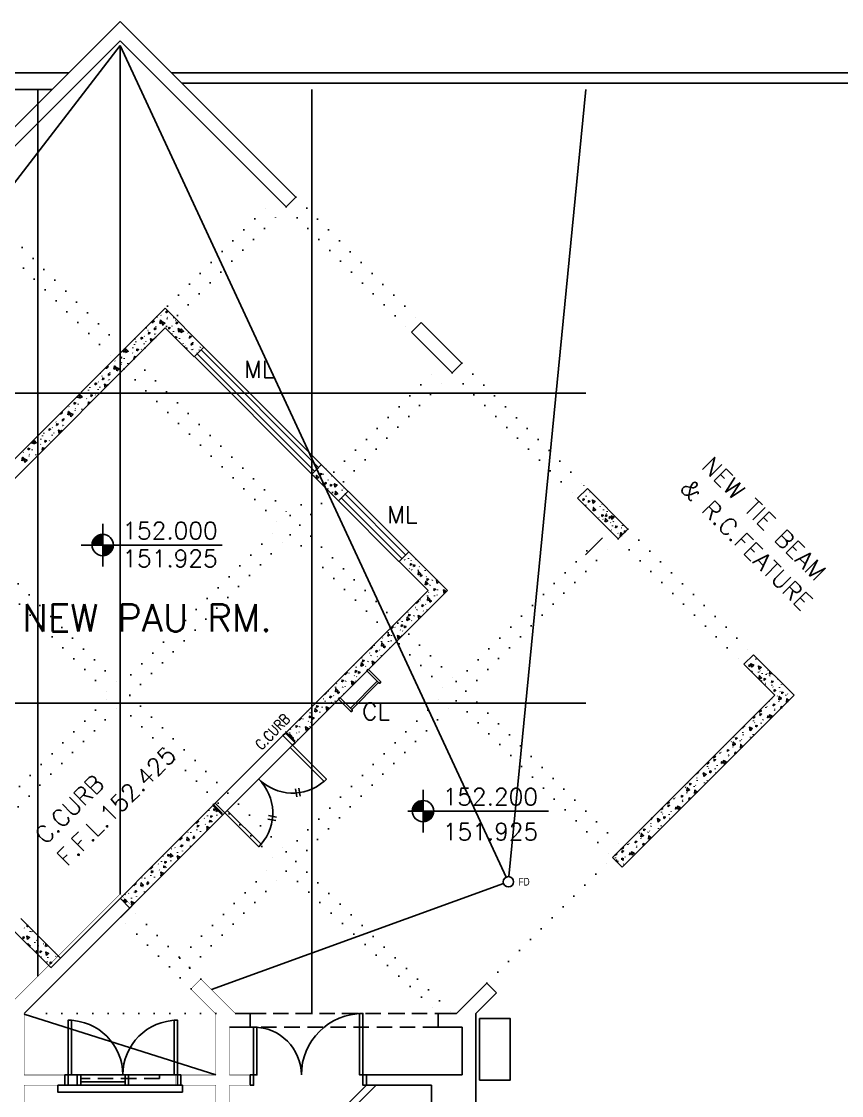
# Model space of a CAD drawing. Header units: millimetres. Extents: x -68474 to 336725, y -113450 to 40976.
# Drawn here: x 178559 to 190544, y 16775 to 32475 of the extents above; entities that cross this region are included whole.
import ezdxf
from ezdxf.enums import TextEntityAlignment as Align

# ---------------------------------------------------------------- set-up
doc = ezdxf.new("R2010")
doc.units = ezdxf.units.MM
doc.header["$LTSCALE"] = 900
doc.linetypes.add('s3152a$0$DOT', pattern=[0.25, 0, -0.25])
doc.linetypes.add('s3152a$0$HIDDEN', pattern=[0.375, 0.25, -0.125])
for name, color, linetype in [('s3152a$0$-14', 7, 'Continuous'), ('s3152a$0$-20', 7, 'Continuous'), ('s3152a$0$-3', 7, 'Continuous'), ('s3152a$0$-4', 7, 'Continuous'), ('s3152a$0$-6', 7, 'Continuous'), ('s3152a$0$-8', 7, 'Continuous'), ('s3152a$0$-9', 7, 'Continuous'), ('s3152a$0$11', 14, 'Continuous'), ('s3152a$0$14', 7, 'Continuous'), ('s3152a$0$20', 7, 'Continuous'), ('s3152a$0$21', 7, 'Continuous'), ('s3152a$0$22', 2, 'Continuous'), ('s3152a$0$23', 7, 'Continuous'), ('s3152a$0$25', 7, 'Continuous'), ('s3152a$0$30', 7, 'Continuous'), ('s3152a$0$35', 7, 'Continuous'), ('s3152a$0$45', 7, 'Continuous'), ('s3152a$0$6', 7, 'Continuous'), ('s3152a$0$7', 7, 'Continuous')]:
    doc.layers.add(name, color=color, linetype=linetype)
doc.styles.add('s3152a$0$ROMANS', font='ROMANS', dxfattribs={"height": 0.2})
doc.styles.add('s3152a$0$STANDARD', font='txt')

# ---------------------------------------------------------------- blocks, each defined once
blk = doc.blocks.new('s3152a$0$FD')
at = {"layer": 's3152a$0$45', "linetype": 'Continuous'}
blk.add_circle((0, 0), 0.1, dxfattribs=at)
at = {"layer": 's3152a$0$45', "linetype": 'Continuous', "style": 's3152a$0$STANDARD', "width": 0.8}
blk.add_text('FD', height=0.15, dxfattribs=at).set_placement((0.2, -0.0749))
blk = doc.blocks.new('s3152a$0$AP')
at = {"layer": 's3152a$0$30', "color": 14, "linetype": 'Continuous'}
blk.add_line((0.05, 0.05), (0.7, 0.05), dxfattribs=at)
for points in [[(0, 0), (0.75, 0), (0.75, 0.15), (0, 0.15)], [(0.05, 0), (0.7, 0), (0.7, 0.15), (0.05, 0.15)]]:
    blk.add_lwpolyline(points, close=True, dxfattribs=at)
blk = doc.blocks.new('s3152a$0$D1700B')
at = {"layer": 's3152a$0$30', "color": 14, "linetype": 'Continuous'}
for points in [[(0, 0), (0.05, 0), (0.05, 0.95), (0.1, 0.95), (0.1, 0.15), (0, 0.15), (0, 0)], [(1.7, 0), (1.65, 0), (1.65, 0.95), (1.6, 0.95), (1.6, 0.15), (1.7, 0.15), (1.7, 0)]]:
    blk.add_lwpolyline(points, dxfattribs=at)
for centre, start, end in [((0.05, 0.15), 0, 90), ((1.650003, 0.15), 90, 180)]:
    blk.add_arc(centre, 0.800001, start, end, dxfattribs=at)
blk = doc.blocks.new('s3152a$0$D1700E')
at = {"layer": 's3152a$0$30', "linetype": 'Continuous'}
for points in [[(0.05, 0.15), (0.1, 0.15), (0.1, 1.05), (0.05, 1.05)], [(1.65, 0.15), (1.6, 0.15), (1.6, 0.85), (1.65, 0.85)], [(0, 0), (0.05, 0), (0.05, 0.15), (0, 0.15)], [(1.7, 0), (1.65, 0), (1.65, 0.15), (1.7, 0.15)]]:
    blk.add_lwpolyline(points, close=True, dxfattribs=at)
for centre, radius, start, end in [((0.05, 0.15), 0.900002, 0, 90), ((1.650003, 0.15), 0.700001, 90, 180)]:
    blk.add_arc(centre, radius, start, end, dxfattribs=at)
blk = doc.blocks.new('s3152a$0$CAT1')
at = {"layer": 's3152a$0$-9', "color": 223, "linetype": 'Continuous'}
for p, q in [((0, 250), (0, 0)), ((30, 0), (30, 250)), ((30, 245), (585, 245)), ((30, 215), (585, 215)), ((585, 0), (585, 250)), ((615, 250), (615, 0)), ((0, 0), (30, 0)), ((615, 0), (585, 0))]:
    blk.add_line(p, q, dxfattribs=at)
for centre in [(15, 250), (600, 250)]:
    blk.add_arc(centre, 15, 359.9999, 179.9999, dxfattribs=at)
blk = doc.blocks.new('s3152a')
at = {"layer": 's3152a$0$-20', "color": 144, "linetype": 'Continuous'}
blk.add_line((186800, 24678), (187050, 24928), dxfattribs=at)
at = {"layer": 's3152a$0$-3', "color": 92, "linetype": 'Continuous'}
for p, q in [((177490, 29965), (180000, 32475)), ((180000, 32475), (182569, 29906)), ((177631, 29824), (180000, 32192)), ((180000, 32192), (182427, 29765)), ((182427, 29765), (182569, 29906)), ((175004, 22625), (180661, 28282)), ((180661, 28282), (181226, 27716)), ((175287, 22625), (180661, 27999)), ((180661, 27999), (181085, 27574)), ((184260, 27932), (184402, 28073)), ((184402, 28073), (184996, 27479)), ((184260, 27932), (184854, 27338)), ((181085, 27574), (181226, 27716)), ((184854, 27338), (184996, 27479)), ((182804, 25856), (182945, 25997)), ((182944, 25995), (183333, 25606)), ((182804, 25856), (183193, 25467)), ((183193, 25467), (183334, 25608)), ((186687, 25505), (186829, 25646)), ((186829, 25646), (187423, 25052)), ((186687, 25505), (187281, 24911)), ((187281, 24911), (187423, 25052)), ((184077, 24583), (184218, 24724)), ((184218, 24724), (184784, 24159)), ((184077, 24583), (184501, 24159)), ((182415, 22073), (184501, 24159)), ((182557, 21932), (184784, 24159)), ((189114, 23078), (189256, 23219)), ((189256, 23219), (189850, 22625)), ((189114, 23078), (189567, 22625)), ((187198, 20256), (189567, 22625)), ((187340, 20115), (189850, 22625)), ((182415, 22073), (182557, 21931)), ((179127, 18785), (181354, 21012)), ((181354, 21012), (181496, 20871)), ((178600, 17975), (181496, 20871)), ((187198, 20256), (187340, 20115)), ((180000, 19658), (180141, 19516)), ((178550, 19361), (179127, 18785)), ((178409, 19220), (178986, 18644)), ((179127, 18785), (178986, 18643)), ((181900, 17975), (181683, 17975)), ((181900, 17975), (181900, 17775)), ((185200, 17975), (185200, 6075)), ((181900, 17775), (181600, 17775))]:
    blk.add_line(p, q, dxfattribs=at)
at = {"layer": 's3152a$0$-4', "color": 52, "linetype": 'Continuous'}
for p, q in [((182415, 22098), (182557, 21956)), ((181354, 21037), (181496, 20896))]:
    blk.add_line(p, q, dxfattribs=at)
at = {"layer": 's3152a$0$-6', "color": 7, "linetype": 'Continuous'}
for p, q in [((182380, 22038), (181390, 21048)), ((182521, 21896), (181531, 20906)), ((182582, 21142), (182562, 21259)), ((182631, 21150), (182611, 21267)), ((182278, 20796), (182160, 20816)), ((182286, 20846), (182168, 20866))]:
    blk.add_line(p, q, dxfattribs=at)
for points in [[(182521, 21896), (182557, 21932), (182415, 22073), (182380, 22038)], [(182521, 21896), (182486, 21861), (182981, 21366), (183016, 21401)], [(181531, 20906), (181496, 20871), (181354, 21012), (181390, 21048)], [(181531, 20906), (181567, 20942), (182062, 20447), (182026, 20411)]]:
    blk.add_lwpolyline(points, close=True, dxfattribs=at)
for centre, start, end in [((181531, 20906), 319.096, 45), ((182521, 21896), 225, 310.904)]:
    blk.add_arc(centre, 700, start, end, dxfattribs=at)
at = {"layer": 's3152a$0$-8', "color": 1, "linetype": 'Continuous'}
for p, q in [((180750, 31725), (198950, 31725)), ((180900, 31575), (198800, 31575))]:
    blk.add_line(p, q, dxfattribs=at)
at = {"layer": 's3152a$0$-8', "color": 1, "linetype": 's3152a$0$DOT'}
for p, q in [((177773, 29965), (180058, 27679)), ((180058, 27679), (182286, 29906)), ((182569, 29906), (184402, 28073)), ((177631, 29824), (179917, 27538)), ((180200, 27538), (182427, 29765)), ((182427, 29765), (184260, 27932)), ((180200, 27538), (182486, 25252)), ((180200, 27538), (182486, 25252)), ((182486, 25252), (184712, 27478)), ((184996, 27479), (186829, 25646)), ((180059, 27396), (182344, 25110)), ((182627, 25111), (184854, 27338)), ((184854, 27338), (186687, 25505)), ((177714, 25051), (180000, 22766)), ((180000, 22766), (182344, 25110)), ((180141, 22624), (182485, 24969)), ((182485, 24969), (184771, 22683)), ((182627, 25111), (184913, 22825)), ((184913, 22825), (187140, 25052)), ((187423, 25052), (189256, 23219)), ((177573, 24910), (179859, 22625)), ((185054, 22684), (187281, 24911)), ((187281, 24911), (189114, 23078)), ((177573, 20339), (179859, 22625)), ((180141, 22625), (182427, 20339)), ((182427, 20339), (184771, 22683)), ((185054, 22684), (187340, 20398)), ((177714, 20198), (180000, 22483)), ((180000, 22483), (182286, 20198)), ((182568, 20198), (184913, 22542)), ((184913, 22542), (187198, 20256)), ((185360, 18418), (187198, 20256)), ((180873, 18785), (182286, 20198)), ((182568, 20198), (184861, 17975)), ((181014, 18644), (182427, 20056)), ((182427, 20056), (184659, 17975)), ((181180, 18478), (180141, 19516)), ((181039, 18336), (180000, 19375)), ((181400, 17975), (178600, 17975)), ((181900, 17975), (184650, 17975))]:
    blk.add_line(p, q, dxfattribs=at)
at = {"layer": 's3152a$0$-9', "color": 223, "linetype": 'Continuous'}
for p, q in [((181184, 27673), (182901, 25953)), ((181226, 27715), (182944, 25995)), ((181086, 27576), (182804, 25856)), ((181128, 27618), (182846, 25898)), ((183335, 25609), (184218, 24724)), ((183192, 25466), (184076, 24582)), ((183235, 25509), (184118, 24624)), ((183290, 25564), (184173, 24679))]:
    blk.add_line(p, q, dxfattribs=at)
at = {"layer": 's3152a$0$11', "color": 14, "linetype": 'Continuous'}
for p, q in [((184917, 17975), (185360, 18418)), ((185360, 18418), (185502, 18277)), ((185502, 18277), (185200, 17975)), ((184650, 17775), (184650, 17975)), ((184650, 17975), (184917, 17975)), ((184917, 17975), (184917, 17975)), ((184917, 17975), (184917, 17975)), ((184917, 17975), (184917, 17975)), ((184917, 17975), (184917, 17975)), ((185200, 17975), (185200, 6075)), ((185000, 17775), (184650, 17775)), ((185000, 17075), (185000, 17775)), ((183600, 16925), (183600, 17075)), ((183600, 17075), (185000, 17075))]:
    blk.add_line(p, q, dxfattribs=at)
at = {"layer": 's3152a$0$11', "color": 14, "linetype": 'Continuous', "const_width": 5}
for points in [[(178600, 17966), (178600, 17075), (179190, 17075), (179190, 16925), (178600, 16925), (178600, 16525), (178400, 16525), (178400, 17775), (177650, 17775), (177650, 17975), (178256, 17975), (180000, 19719), (180177, 19542)], [(181600, 12475), (181400, 12475), (181400, 16925), (180810, 16925), (180810, 17075), (181400, 17075), (181400, 17966), (181034, 18331), (181180, 18478), (181683, 17975), (181900, 17975), (181900, 17775), (181600, 17775), (181600, 17075), (181900, 17075), (181900, 16925), (181600, 16925)]]:
    blk.add_lwpolyline(points, close=True, dxfattribs=at)
at = {"layer": 's3152a$0$11'}
blk.add_lwpolyline([(185253, 17900), (185703, 17900), (185703, 17000), (185253, 17000)], close=True, dxfattribs=at)
blk.add_lwpolyline([(183600, 16925), (184550, 16925), (184550, 16475), (185000, 16475), (185000, 6275)], dxfattribs=at)
at = {"layer": 's3152a$0$20', "color": 223, "linetype": 'Continuous'}
for p, q in [((180580, 28201), (180581, 28201)), ((180597, 28181), (180602, 28178)), ((180686, 28122), (180687, 28131)), ((180690, 28155), (180693, 28148)), ((180730, 28211), (180730, 28212)), ((180786, 28140), (180786, 28149)), ((180810, 28106), (180815, 28103)), ((180382, 27993), (180382, 28002)), ((180406, 27959), (180411, 27956)), ((180473, 28066), (180473, 28075)), ((180476, 28076), (180479, 28100)), ((180521, 28005), (180522, 28014)), ((180755, 28023), (180760, 28019)), ((180779, 27938), (180780, 27946)), ((180228, 27789), (180229, 27798)), ((180351, 27876), (180356, 27872)), ((180375, 27790), (180376, 27799)), ((180499, 27906), (180504, 27902)), ((180519, 27910), (180523, 27903)), ((180755, 27907), (180755, 27916)), ((180866, 27838), (180867, 27846)), ((180989, 27925), (180994, 27921)), ((181013, 27840), (181013, 27848)), ((180051, 27641), (180046, 27667)), ((180184, 27699), (180185, 27708)), ((180211, 27748), (180212, 27757)), ((180308, 27684), (180313, 27680)), ((180351, 27760), (180351, 27769)), ((180922, 27766), (180922, 27775)), ((180946, 27733), (180951, 27729)), ((181039, 27679), (181044, 27676)), ((181059, 27684), (181063, 27676)), ((181061, 27778), (181062, 27787)), ((181156, 27668), (181156, 27677)), ((181172, 27709), (181173, 27718)), ((179925, 27514), (179930, 27510)), ((180017, 27488), (180021, 27480)), ((180058, 27544), (180058, 27552)), ((180114, 27472), (180114, 27481)), ((180181, 27631), (180186, 27627)), ((180205, 27545), (180205, 27554)), ((181128, 27620), (181129, 27629)), ((179710, 27325), (179710, 27331)), ((179800, 27398), (179801, 27407)), ((179804, 27408), (179806, 27427)), ((179849, 27337), (179850, 27346)), ((180014, 27454), (180014, 27463)), ((179679, 27208), (179684, 27204)), ((179734, 27292), (179739, 27288)), ((179827, 27238), (179832, 27234)), ((179847, 27242), (179851, 27235)), ((179512, 27032), (179513, 27040)), ((179539, 27080), (179540, 27089)), ((179556, 27121), (179557, 27130)), ((179636, 27016), (179641, 27012)), ((179678, 27092), (179679, 27101)), ((179703, 27123), (179703, 27132)), ((179379, 26973), (179374, 26995)), ((179386, 26876), (179386, 26885)), ((179508, 26963), (179514, 26959)), ((179532, 26878), (179533, 26886)), ((179128, 26731), (179129, 26739)), ((179132, 26741), (179133, 26754)), ((179253, 26846), (179258, 26842)), ((179342, 26786), (179342, 26795)), ((179345, 26820), (179349, 26813)), ((179442, 26805), (179442, 26813)), ((179007, 26541), (179012, 26537)), ((179037, 26658), (179037, 26658)), ((179061, 26624), (179066, 26620)), ((179155, 26570), (179160, 26567)), ((179175, 26575), (179178, 26567)), ((179177, 26670), (179177, 26678)), ((178867, 26412), (178868, 26421)), ((178884, 26453), (178884, 26462)), ((179006, 26424), (179007, 26433)), ((179031, 26455), (179031, 26464)), ((178707, 26306), (178703, 26324)), ((178836, 26296), (178842, 26292)), ((178840, 26364), (178840, 26373)), ((178964, 26348), (178969, 26345)), ((178985, 26325), (178986, 26324)), ((178581, 26178), (178586, 26174)), ((178670, 26119), (178670, 26128)), ((178673, 26152), (178676, 26145)), ((178714, 26208), (178714, 26217)), ((178769, 26137), (178770, 26146)), ((178860, 26210), (178861, 26219)), ((182897, 25939), (182897, 25948)), ((183006, 25931), (183006, 25936)), ((183010, 25933), (183006, 25932)), ((182830, 25832), (182835, 25829)), ((182943, 25783), (182947, 25776)), ((182969, 25853), (182969, 25862)), ((183040, 25768), (183040, 25777)), ((183092, 25838), (183098, 25834)), ((183009, 25651), (183014, 25647)), ((183037, 25638), (183038, 25647)), ((183157, 25681), (183162, 25677)), ((183246, 25621), (183247, 25630)), ((183271, 25656), (183277, 25653)), ((186776, 25694), (186777, 25698)), ((186780, 25695), (186777, 25694)), ((186863, 25600), (186868, 25596)), ((183149, 25569), (183149, 25578)), ((183295, 25571), (183296, 25580)), ((186810, 25530), (186811, 25539)), ((186928, 25443), (186933, 25439)), ((186779, 25413), (186784, 25409)), ((186808, 25401), (186808, 25409)), ((186919, 25332), (186920, 25340)), ((187016, 25384), (187017, 25392)), ((187042, 25419), (187047, 25415)), ((187066, 25333), (187066, 25342)), ((187103, 25281), (187108, 25278)), ((187120, 25307), (187121, 25316)), ((186999, 25227), (187004, 25223)), ((187053, 25201), (187058, 25197)), ((187085, 25169), (187086, 25177)), ((187112, 25177), (187116, 25170)), ((187166, 25152), (187170, 25144)), ((187192, 25222), (187192, 25230)), ((187208, 25162), (187209, 25171)), ((187178, 25045), (187183, 25041)), ((187196, 25099), (187197, 25108)), ((187276, 24995), (187281, 24991)), ((187326, 25075), (187331, 25071)), ((187343, 25101), (187344, 25110)), ((187387, 25017), (187372, 25005)), ((187333, 24962), (187311, 24952)), ((184147, 24513), (184152, 24509)), ((184158, 24609), (184161, 24602)), ((184214, 24620), (184214, 24628)), ((184254, 24594), (184255, 24603)), ((184323, 24612), (184324, 24619)), ((184328, 24614), (184324, 24612)), ((184372, 24507), (184377, 24503)), ((184223, 24477), (184228, 24473)), ((184260, 24464), (184264, 24456)), ((184357, 24448), (184357, 24457)), ((184461, 24447), (184461, 24456)), ((184474, 24362), (184479, 24358)), ((184529, 24232), (184530, 24241)), ((184563, 24302), (184564, 24311)), ((184658, 24284), (184635, 24261)), ((184383, 24018), (184384, 24027)), ((184493, 24075), (184493, 24084)), ((184508, 24133), (184513, 24130)), ((184596, 24074), (184597, 24082)), ((184632, 24087), (184633, 24096)), ((184640, 24163), (184641, 24172)), ((184316, 23911), (184321, 23908)), ((184333, 23968), (184329, 23986)), ((184339, 23871), (184340, 23879)), ((184462, 23958), (184467, 23954)), ((184486, 23872), (184486, 23881)), ((184610, 23988), (184612, 23987)), ((184082, 23725), (184082, 23734)), ((184122, 23700), (184123, 23708)), ((184206, 23841), (184211, 23837)), ((184261, 23712), (184262, 23720)), ((184295, 23781), (184296, 23790)), ((184430, 23862), (184433, 23855)), ((183962, 23593), (183957, 23615)), ((184015, 23619), (184020, 23615)), ((184091, 23583), (184096, 23579)), ((184128, 23570), (184132, 23562)), ((183820, 23407), (183821, 23416)), ((183835, 23466), (183841, 23462)), ((183924, 23406), (183925, 23415)), ((183960, 23419), (183960, 23428)), ((183968, 23496), (183969, 23504)), ((184115, 23497), (184116, 23506)), ((183644, 23244), (183649, 23240)), ((183660, 23300), (183657, 23315)), ((183711, 23350), (183712, 23359)), ((183790, 23290), (183795, 23286)), ((183938, 23320), (183942, 23317)), ((183534, 23173), (183539, 23169)), ((183623, 23114), (183624, 23122)), ((183667, 23203), (183668, 23212)), ((183758, 23194), (183761, 23187)), ((183814, 23205), (183814, 23214)), ((189290, 23173), (189295, 23169)), ((189293, 23158), (189297, 23151)), ((183290, 22925), (183286, 22943)), ((183343, 22951), (183348, 22947)), ((183410, 23058), (183410, 23066)), ((183450, 23032), (183450, 23041)), ((183567, 22945), (183569, 22944)), ((183589, 23044), (183590, 23053)), ((189235, 22974), (189236, 22982)), ((189330, 22959), (189331, 22968)), ((189352, 22984), (189357, 22980)), ((189359, 23026), (189364, 23022)), ((189382, 22940), (189383, 22949)), ((189441, 22925), (189441, 22934)), ((189454, 22944), (189459, 22940)), ((189469, 22992), (189474, 22988)), ((189491, 22933), (189498, 22977)), ((189526, 22949), (189492, 22933)), ((183163, 22798), (183168, 22794)), ((183296, 22828), (183297, 22836)), ((183419, 22915), (183424, 22911)), ((183443, 22830), (183444, 22838)), ((183456, 22902), (183460, 22895)), ((189346, 22904), (189347, 22913)), ((189426, 22800), (189431, 22796)), ((189429, 22784), (189433, 22777)), ((189493, 22906), (189494, 22915)), ((189525, 22769), (189526, 22778)), ((189620, 22853), (189620, 22855)), ((189621, 22854), (189620, 22853)), ((189665, 22781), (189665, 22790)), ((182988, 22633), (182986, 22644)), ((183039, 22682), (183040, 22691)), ((183118, 22623), (183123, 22619)), ((183148, 22740), (183149, 22748)), ((183252, 22738), (183253, 22747)), ((183266, 22652), (183271, 22649)), ((183288, 22752), (183288, 22760)), ((189539, 22750), (189543, 22743)), ((189605, 22618), (189610, 22614)), ((189636, 22735), (189636, 22744)), ((189643, 22682), (189648, 22678)), ((189732, 22623), (189732, 22632)), ((189753, 22648), (189758, 22644)), ((182862, 22505), (182867, 22502)), ((182951, 22446), (182951, 22455)), ((182972, 22576), (182977, 22572)), ((182995, 22535), (182995, 22544)), ((183085, 22527), (183089, 22519)), ((183142, 22537), (183142, 22546)), ((189452, 22460), (189457, 22456)), ((189482, 22531), (189483, 22540)), ((189518, 22567), (189519, 22576)), ((189629, 22533), (189629, 22541)), ((189760, 22535), (189738, 22525)), ((182737, 22390), (182738, 22396)), ((182778, 22364), (182778, 22373)), ((182917, 22376), (182918, 22385)), ((189334, 22378), (189336, 22394)), ((189438, 22441), (189439, 22450)), ((189562, 22426), (189567, 22422)), ((189565, 22411), (189568, 22404)), ((189674, 22449), (189657, 22436)), ((182618, 22258), (182614, 22272)), ((182624, 22160), (182625, 22169)), ((182670, 22283), (182676, 22280)), ((182747, 22247), (182752, 22244)), ((182771, 22162), (182771, 22171)), ((182784, 22234), (182788, 22227)), ((182895, 22277), (182899, 22274)), ((189097, 22142), (189095, 22153)), ((189257, 22249), (189258, 22258)), ((189271, 22230), (189275, 22222)), ((189368, 22214), (189368, 22223)), ((189375, 22162), (189380, 22158)), ((189396, 22261), (189397, 22270)), ((182476, 22072), (182477, 22081)), ((182491, 22130), (182496, 22126)), ((182580, 22071), (182581, 22079)), ((182594, 21985), (182599, 21981)), ((182616, 22084), (182616, 22093)), ((188971, 22015), (188976, 22011)), ((189081, 21980), (189086, 21976)), ((189103, 22079), (189103, 22088)), ((189104, 22044), (189104, 22053)), ((189214, 22010), (189214, 22019)), ((189226, 22132), (189232, 22128)), ((189250, 22046), (189251, 22055)), ((188810, 21863), (188810, 21868)), ((188846, 21899), (188847, 21905)), ((188933, 21950), (188938, 21947)), ((188957, 21865), (188957, 21874)), ((189060, 21955), (189060, 21964)), ((189097, 21872), (189066, 21858)), ((188661, 21710), (188663, 21721)), ((188766, 21774), (188766, 21782)), ((188779, 21793), (188784, 21789)), ((188890, 21758), (188895, 21754)), ((188893, 21743), (188896, 21736)), ((188581, 21621), (188583, 21641)), ((188585, 21581), (188586, 21590)), ((188599, 21562), (188603, 21555)), ((188695, 21547), (188696, 21556)), ((188724, 21593), (188725, 21602)), ((188425, 21474), (188424, 21482)), ((188431, 21412), (188431, 21420)), ((188432, 21377), (188432, 21386)), ((188554, 21464), (188559, 21460)), ((188578, 21379), (188579, 21387)), ((188703, 21494), (188708, 21490)), ((188138, 21195), (188138, 21196)), ((188174, 21232), (188174, 21232)), ((188260, 21283), (188266, 21279)), ((188284, 21197), (188285, 21206)), ((188298, 21347), (188304, 21343)), ((188388, 21287), (188388, 21296)), ((188409, 21313), (188414, 21309)), ((188542, 21342), (188542, 21351)), ((187989, 21042), (187990, 21048)), ((188094, 21106), (188094, 21115)), ((188107, 21125), (188112, 21121)), ((188217, 21091), (188223, 21087)), ((188221, 21076), (188224, 21068)), ((181296, 20935), (181296, 20944)), ((181405, 20927), (181409, 20958)), ((181428, 20938), (181406, 20928)), ((187909, 20954), (187910, 20968)), ((187913, 20913), (187914, 20922)), ((187927, 20894), (187930, 20887)), ((188023, 20879), (188024, 20888)), ((188052, 20925), (188053, 20934)), ((181115, 20751), (181111, 20769)), ((181229, 20828), (181234, 20825)), ((181245, 20741), (181250, 20737)), ((181275, 20858), (181276, 20866)), ((181342, 20779), (181346, 20772)), ((181393, 20771), (181394, 20770)), ((181415, 20870), (181415, 20878)), ((187753, 20807), (187752, 20810)), ((187758, 20744), (187759, 20753)), ((187882, 20796), (187887, 20793)), ((188030, 20826), (188036, 20822)), ((180989, 20624), (180994, 20620)), ((181035, 20617), (181035, 20626)), ((181078, 20564), (181078, 20573)), ((181122, 20654), (181122, 20662)), ((181174, 20629), (181174, 20638)), ((181269, 20655), (181269, 20664)), ((187588, 20615), (187594, 20611)), ((187626, 20679), (187632, 20676)), ((187715, 20620), (187716, 20628)), ((187737, 20645), (187742, 20641)), ((187759, 20709), (187760, 20718)), ((187870, 20675), (187870, 20684)), ((187906, 20711), (187907, 20720)), ((180864, 20508), (180865, 20517)), ((180874, 20510), (180871, 20528)), ((180881, 20413), (180882, 20421)), ((181004, 20500), (181009, 20496)), ((181028, 20414), (181028, 20423)), ((181152, 20530), (181154, 20529)), ((187422, 20438), (187422, 20447)), ((187435, 20457), (187440, 20453)), ((187545, 20423), (187550, 20419)), ((187612, 20530), (187613, 20538)), ((180624, 20267), (180624, 20276)), ((180748, 20383), (180753, 20379)), ((180798, 20402), (180803, 20398)), ((180837, 20323), (180838, 20332)), ((180911, 20352), (180914, 20345)), ((187237, 20286), (187238, 20296)), ((187241, 20246), (187241, 20254)), ((187317, 20375), (187317, 20375)), ((187380, 20258), (187381, 20266)), ((187548, 20408), (187552, 20401)), ((180443, 20083), (180440, 20098)), ((180557, 20161), (180562, 20157)), ((180603, 20190), (180604, 20199)), ((180670, 20111), (180674, 20104)), ((180721, 20103), (180725, 20100)), ((180742, 20202), (180743, 20211)), ((187255, 20226), (187258, 20219)), ((187267, 20189), (187272, 20185)), ((187351, 20211), (187352, 20220)), ((187358, 20159), (187363, 20155)), ((180317, 19956), (180322, 19952)), ((180362, 19949), (180363, 19958)), ((180450, 19986), (180450, 19994)), ((180502, 19961), (180502, 19970)), ((180572, 20073), (180578, 20069)), ((180596, 19988), (180597, 19996)), ((180192, 19840), (180193, 19849)), ((180202, 19842), (180199, 19857)), ((180332, 19832), (180337, 19828)), ((180406, 19896), (180406, 19905)), ((180480, 19862), (180484, 19859)), ((180076, 19715), (180081, 19711)), ((180125, 19734), (180130, 19730)), ((180165, 19656), (180165, 19664)), ((180209, 19745), (180209, 19754)), ((180239, 19685), (180242, 19677)), ((180356, 19747), (180356, 19755)), ((178598, 19226), (178603, 19222)), ((178659, 19253), (178640, 19239)), ((178685, 19168), (178685, 19176)), ((178712, 19177), (178715, 19169)), ((178663, 19069), (178668, 19065)), ((178752, 19009), (178752, 19018)), ((178777, 19044), (178782, 19041)), ((178796, 19098), (178796, 19107)), ((178801, 18959), (178802, 18968)), ((178876, 18994), (178881, 18990)), ((178910, 18951), (178916, 18996)), ((178945, 18967), (178911, 18952)), ((179039, 18871), (179039, 18873)), ((179040, 18872), (179039, 18871)), ((178848, 18803), (178851, 18796)), ((178932, 18725), (178932, 18734)), ((178944, 18788), (178945, 18797)), ((179055, 18812), (179060, 18808)), ((179083, 18800), (179084, 18809))]:
    blk.add_line(p, q, dxfattribs=at)
for points in [[(180582, 28058), (180589, 28109), (180620, 28076), (180582, 28059)], [(180672, 28215), (180674, 28239), (180695, 28233), (180672, 28215)], [(180480, 28100), (180500, 28094), (180476, 28076)], [(180501, 27970), (180504, 27994), (180525, 27988), (180501, 27970)], [(180626, 28033), (180615, 28083), (180656, 28063), (180626, 28034)], [(180710, 27978), (180713, 28003), (180734, 27996), (180710, 27978)], [(180819, 28053), (180822, 28078), (180843, 28071), (180819, 28053)], [(180860, 27935), (180849, 27985), (180890, 27965), (180860, 27936)], [(180888, 27930), (180895, 27981), (180927, 27948), (180889, 27930)], [(180306, 27831), (180308, 27856), (180330, 27849), (180306, 27831)], [(180415, 27906), (180418, 27930), (180439, 27924), (180415, 27906)], [(180454, 27792), (180445, 27838), (180482, 27820)], [(180490, 27828), (180491, 27834), (180493, 27831)], [(180808, 27851), (180810, 27866), (180831, 27859), (180814, 27846)], [(181016, 27850), (181019, 27874), (181040, 27868), (181016, 27850)], [(180061, 27681), (180082, 27671), (180052, 27642)], [(180080, 27636), (180087, 27687), (180118, 27654), (180080, 27636)], [(180245, 27661), (180247, 27685), (180269, 27679), (180245, 27661)], [(180958, 27702), (180958, 27704), (180979, 27698), (180969, 27690)], [(181041, 27743), (181044, 27768), (181065, 27761), (181041, 27743)], [(179999, 27547), (180002, 27572), (180023, 27565), (179999, 27547)], [(180208, 27556), (180211, 27580), (180232, 27574), (180208, 27556)], [(179811, 27432), (179828, 27426), (179804, 27408)], [(179829, 27302), (179831, 27326), (179853, 27320), (179829, 27302)], [(179909, 27391), (179916, 27441), (179948, 27409), (179910, 27391)], [(179954, 27366), (179943, 27416), (179984, 27396), (179954, 27366)], [(179634, 27163), (179636, 27188), (179658, 27181), (179634, 27163)], [(179743, 27238), (179746, 27263), (179767, 27256), (179743, 27238)], [(179783, 27121), (179772, 27171), (179813, 27151)], [(179817, 27155), (179819, 27166), (179823, 27161)], [(179392, 27012), (179410, 27004), (179380, 26974)], [(179408, 26968), (179414, 27019), (179446, 26986), (179408, 26968)], [(179573, 26993), (179575, 27018), (179596, 27011), (179573, 26993)], [(179327, 26879), (179330, 26904), (179351, 26897), (179327, 26879)], [(179536, 26888), (179538, 26912), (179560, 26906), (179536, 26888)], [(179142, 26763), (179156, 26759), (179132, 26741)], [(179237, 26723), (179244, 26774), (179276, 26741), (179238, 26723)], [(179281, 26698), (179271, 26748), (179312, 26728), (179282, 26698)], [(179071, 26571), (179073, 26595), (179095, 26589), (179071, 26571)], [(179157, 26634), (179159, 26659), (179180, 26652), (179157, 26634)], [(178962, 26496), (178964, 26520), (178985, 26514), (178962, 26496)], [(179111, 26453), (179100, 26503), (179141, 26483), (179112, 26453)], [(179144, 26482), (179146, 26498), (179153, 26491)], [(178655, 26212), (178657, 26236), (178679, 26230), (178655, 26212)], [(178722, 26343), (178737, 26336), (178708, 26306)], [(178735, 26300), (178742, 26351), (178774, 26318), (178736, 26301)], [(178864, 26220), (178866, 26245), (178888, 26238), (178864, 26220)], [(178901, 26326), (178903, 26350), (178924, 26344), (178901, 26326)], [(178565, 26055), (178572, 26106), (178604, 26073), (178566, 26056)], [(178609, 26030), (178598, 26080), (178640, 26060), (178610, 26031)], [(182865, 25795), (182871, 25841), (182903, 25808), (182868, 25792)], [(182925, 25843), (182928, 25867), (182949, 25861), (182925, 25843)], [(182993, 25710), (182995, 25734), (183016, 25728), (182993, 25710)], [(183073, 25681), (183076, 25706), (183097, 25699), (183073, 25681)], [(183142, 25667), (183131, 25717), (183172, 25697), (183143, 25667)], [(183142, 25558), (183149, 25609), (183180, 25576), (183142, 25558)], [(186763, 25472), (186766, 25496), (186787, 25490), (186763, 25472)], [(186844, 25443), (186846, 25468), (186867, 25461), (186844, 25443)], [(186912, 25429), (186902, 25479), (186943, 25459), (186913, 25430)], [(186912, 25320), (186919, 25371), (186951, 25338), (186913, 25320)], [(187041, 25240), (187043, 25264), (187064, 25258), (187041, 25240)], [(187088, 25163), (187094, 25209), (187126, 25176), (187091, 25160)], [(187094, 25237), (187097, 25261), (187118, 25255), (187094, 25237)], [(187148, 25211), (187151, 25236), (187172, 25229), (187148, 25211)], [(187190, 25197), (187179, 25247), (187220, 25227), (187191, 25198)], [(187242, 25075), (187244, 25100), (187266, 25093), (187242, 25075)], [(187310, 24952), (187318, 25003), (187345, 24974)], [(187372, 25005), (187374, 25029), (187394, 25023)], [(184242, 24523), (184245, 24548), (184266, 24541), (184242, 24523)], [(184288, 24507), (184290, 24532), (184311, 24525), (184288, 24507)], [(184356, 24384), (184363, 24435), (184395, 24402), (184357, 24384)], [(184390, 24362), (184393, 24386), (184414, 24380), (184390, 24362)], [(184459, 24238), (184466, 24289), (184498, 24256), (184460, 24239)], [(184485, 24304), (184487, 24328), (184508, 24322), (184485, 24304)], [(184587, 24158), (184590, 24183), (184611, 24176), (184587, 24158)], [(184634, 24261), (184623, 24311), (184640, 24303)], [(184492, 24010), (184499, 24061), (184531, 24028), (184493, 24011)], [(184737, 24115), (184726, 24165), (184767, 24145), (184737, 24116)], [(184348, 24006), (184363, 23998), (184333, 23969)], [(184412, 23922), (184414, 23946), (184435, 23940), (184412, 23922)], [(184526, 23988), (184529, 24012), (184550, 24006), (184526, 23988)], [(184191, 23718), (184198, 23768), (184230, 23736), (184192, 23718)], [(184217, 23783), (184219, 23807), (184240, 23801), (184217, 23783)], [(184366, 23741), (184355, 23790), (184396, 23771)], [(183974, 23632), (183992, 23623), (183962, 23594)], [(184110, 23629), (184113, 23654), (184134, 23647), (184110, 23629)], [(184156, 23613), (184158, 23637), (184179, 23631), (184156, 23613)], [(183820, 23343), (183827, 23393), (183859, 23360), (183821, 23343)], [(183915, 23490), (183918, 23515), (183939, 23508), (183915, 23490)], [(184064, 23448), (184054, 23498), (184095, 23478), (184065, 23448)], [(183679, 23336), (183691, 23331), (183661, 23301)], [(183740, 23254), (183742, 23278), (183763, 23272), (183740, 23254)], [(183854, 23320), (183856, 23345), (183878, 23338), (183854, 23320)], [(183518, 23050), (183526, 23101), (183557, 23068), (183519, 23050)], [(183544, 23115), (183547, 23140), (183568, 23133), (183544, 23115)], [(183694, 23072), (183683, 23122), (183724, 23102), (183694, 23073)], [(189229, 23036), (189218, 23086), (189260, 23066), (189230, 23037)], [(183305, 22963), (183320, 22955), (183290, 22926)], [(183438, 22961), (183440, 22986), (183462, 22979), (183438, 22961)], [(183483, 22945), (183486, 22970), (183507, 22963), (183483, 22945)], [(189190, 23045), (189193, 23069), (189214, 23063), (189190, 23045)], [(189340, 23002), (189329, 23052), (189370, 23032), (189340, 23002)], [(183243, 22823), (183245, 22847), (183267, 22841), (183243, 22823)], [(183392, 22780), (183382, 22830), (183423, 22810), (183393, 22780)], [(189337, 22866), (189343, 22912), (189375, 22879), (189340, 22863)], [(189366, 22837), (189378, 22833), (189373, 22830)], [(189411, 22844), (189413, 22869), (189435, 22862), (189411, 22844)], [(189521, 22810), (189524, 22834), (189545, 22828), (189521, 22810)], [(183010, 22667), (183019, 22663), (182989, 22633)], [(183067, 22586), (183070, 22611), (183091, 22604), (183067, 22586)], [(183148, 22675), (183155, 22726), (183187, 22693), (183149, 22675)], [(183182, 22653), (183184, 22677), (183206, 22671), (183182, 22653)], [(189559, 22682), (189561, 22707), (189583, 22700), (189559, 22682)], [(189627, 22559), (189634, 22610), (189666, 22577), (189628, 22560)], [(189669, 22648), (189672, 22673), (189693, 22666), (189669, 22648)], [(182872, 22448), (182875, 22472), (182896, 22466), (182872, 22448)], [(183022, 22405), (183011, 22455), (183052, 22435), (183022, 22405)], [(189547, 22470), (189549, 22495), (189571, 22489), (189547, 22470)], [(189657, 22436), (189660, 22461), (189680, 22455)], [(189738, 22525), (189745, 22576), (189772, 22547)], [(182766, 22294), (182768, 22318), (182790, 22312), (182766, 22294)], [(182811, 22277), (182814, 22302), (182835, 22295), (182811, 22277)], [(182846, 22382), (182853, 22433), (182885, 22400), (182847, 22383)], [(189253, 22289), (189256, 22314), (189277, 22307), (189253, 22289)], [(189355, 22413), (189372, 22396), (189334, 22378)], [(189352, 22332), (189354, 22356), (189376, 22350), (189352, 22332)], [(189462, 22298), (189465, 22322), (189486, 22316), (189462, 22298)], [(189501, 22289), (189490, 22339), (189532, 22319), (189502, 22290)], [(182571, 22155), (182573, 22180), (182594, 22173), (182571, 22155)], [(182636, 22294), (182648, 22288), (182618, 22258)], [(182720, 22112), (182709, 22162), (182750, 22142), (182721, 22113)], [(189118, 22176), (189128, 22172), (189098, 22143)], [(189207, 22108), (189197, 22158), (189238, 22138), (189208, 22108)], [(189291, 22162), (189293, 22186), (189314, 22180), (189291, 22162)], [(182476, 22012), (182483, 22058), (182514, 22025), (182479, 22009)], [(182510, 21985), (182512, 22009), (182533, 22003), (182510, 21985)], [(188997, 21980), (189000, 22005), (189021, 21998), (188997, 21980)], [(188875, 21803), (188877, 21827), (188898, 21821), (188875, 21803)], [(188955, 21892), (188962, 21942), (188994, 21910), (188956, 21892)], [(189066, 21857), (189072, 21908), (189102, 21877)], [(188685, 21743), (188700, 21728), (188662, 21710)], [(188680, 21664), (188682, 21689), (188703, 21682), (188680, 21664)], [(188829, 21621), (188818, 21672), (188859, 21652), (188830, 21622)], [(188985, 21768), (188988, 21793), (189009, 21786), (188985, 21768)], [(188587, 21645), (188605, 21640), (188581, 21621)], [(188619, 21494), (188621, 21519), (188642, 21512), (188619, 21494)], [(188790, 21630), (188792, 21654), (188814, 21648), (188790, 21630)], [(188449, 21507), (188455, 21504), (188426, 21475)], [(188535, 21440), (188524, 21490), (188566, 21470), (188536, 21440)], [(188283, 21224), (188290, 21275), (188322, 21242), (188284, 21224)], [(188325, 21313), (188327, 21337), (188348, 21331), (188325, 21313)], [(188393, 21190), (188400, 21240), (188432, 21208), (188394, 21190)], [(188015, 21073), (188028, 21060), (187990, 21043)], [(188203, 21135), (188205, 21160), (188226, 21153), (188203, 21135)], [(188313, 21101), (188315, 21125), (188337, 21119), (188313, 21101)], [(181370, 20941), (181372, 20965), (181394, 20959), (181370, 20941)], [(187918, 20976), (187932, 20972), (187909, 20954)], [(188008, 20997), (188010, 21021), (188031, 21015), (188008, 20997)], [(188118, 20962), (188120, 20987), (188142, 20980), (188118, 20962)], [(188157, 20954), (188146, 21004), (188187, 20984), (188158, 20954)], [(181131, 20788), (181146, 20781), (181116, 20752)], [(181129, 20700), (181132, 20724), (181153, 20718), (181129, 20700)], [(181309, 20771), (181311, 20795), (181333, 20789), (181309, 20771)], [(181324, 20839), (181327, 20863), (181348, 20857), (181324, 20839)], [(187780, 20838), (187783, 20837), (187754, 20807)], [(187863, 20772), (187852, 20822), (187893, 20802), (187864, 20773)], [(187946, 20826), (187949, 20851), (187970, 20844), (187946, 20826)], [(181278, 20657), (181268, 20707), (181309, 20687), (181279, 20658)], [(187611, 20556), (187618, 20607), (187650, 20574), (187612, 20556)], [(187653, 20645), (187655, 20670), (187676, 20663), (187653, 20645)], [(187721, 20522), (187728, 20573), (187760, 20540), (187722, 20522)], [(180890, 20548), (180905, 20540), (180875, 20511)], [(180893, 20412), (180895, 20436), (180917, 20430), (180893, 20412)], [(180973, 20501), (180980, 20551), (181012, 20518), (180974, 20501)], [(181068, 20530), (181071, 20554), (181092, 20548), (181068, 20530)], [(187530, 20467), (187533, 20492), (187554, 20486), (187530, 20467)], [(187641, 20433), (187643, 20458), (187664, 20451), (187641, 20433)], [(180698, 20273), (180700, 20298), (180722, 20291), (180698, 20273)], [(180732, 20260), (180740, 20310), (180771, 20278), (180733, 20260)], [(180847, 20230), (180836, 20280), (180878, 20260), (180848, 20231)], [(187249, 20307), (187260, 20304), (187237, 20286)], [(187346, 20404), (187356, 20393), (187318, 20375)], [(187335, 20329), (187338, 20353), (187359, 20347), (187335, 20329)], [(187446, 20294), (187448, 20319), (187469, 20313), (187446, 20294)], [(187485, 20286), (187474, 20336), (187515, 20316), (187485, 20287)], [(180462, 20119), (180474, 20113), (180444, 20084)], [(180637, 20103), (180639, 20128), (180660, 20121), (180637, 20103)], [(180652, 20171), (180655, 20195), (180676, 20189), (180652, 20171)], [(187242, 20212), (187278, 20195), (187269, 20186)], [(187331, 20219), (187334, 20243), (187355, 20237), (187331, 20219)], [(180457, 20032), (180460, 20057), (180481, 20050), (180457, 20032)], [(180606, 19990), (180596, 20040), (180637, 20020), (180607, 19990)], [(180221, 19878), (180233, 19872), (180203, 19843)], [(180301, 19833), (180308, 19884), (180340, 19851), (180302, 19833)], [(180396, 19862), (180398, 19887), (180420, 19880), (180396, 19862)], [(180028, 19630), (180028, 19630), (180049, 19624), (180041, 19617)], [(180061, 19597), (180067, 19643), (180099, 19610), (180064, 19594)], [(180221, 19744), (180223, 19769), (180244, 19762), (180221, 19744)], [(180175, 19563), (180164, 19613), (180205, 19593), (180176, 19563)], [(178640, 19239), (178642, 19263), (178651, 19261)], [(178579, 19069), (178581, 19093), (178602, 19087), (178579, 19069)], [(178648, 19055), (178637, 19105), (178678, 19085), (178649, 19055)], [(178652, 18977), (178654, 18996), (178686, 18964), (178672, 18957)], [(178776, 18865), (178778, 18890), (178800, 18883), (178776, 18865)], [(178830, 18863), (178832, 18887), (178853, 18881), (178830, 18863)], [(178925, 18822), (178914, 18872), (178956, 18852), (178926, 18823)], [(178978, 18701), (178980, 18725), (179001, 18719), (178978, 18701)]]:
    blk.add_lwpolyline(points, dxfattribs=at)
at = {"layer": 's3152a$0$22'}
blk.add_lwpolyline([(183600, 16925), (183075, 16400), (183075, 12480), (183175, 12480), (183175, 12580), (183850, 12580), (183850, 12680), (183175, 12680), (183175, 16358), (183742, 16925)], close=True, dxfattribs=at)
at = {"layer": 's3152a$0$23', "color": 2, "linetype": 'Continuous'}
for p, q in [((161050, 31725), (179248, 31725)), ((161200, 31480), (179003, 31480))]:
    blk.add_line(p, q, dxfattribs=at)
at = {"layer": 's3152a$0$23', "color": 2, "linetype": 's3152a$0$HIDDEN'}
blk.add_lwpolyline([(184650, 17775), (181900, 17775), (181900, 17975), (184650, 17975)], close=True, dxfattribs=at)
at = {"layer": 's3152a$0$23', "color": 4, "linetype": 's3152a$0$HIDDEN'}
blk.add_lwpolyline([(179425, 17075), (180575, 17075), (180575, 17025), (179425, 17025)], close=True, dxfattribs=at)
at = {"layer": 's3152a$0$25', "color": 14, "linetype": 'Continuous'}
blk.add_line((179190, 17075), (180810, 17075), dxfattribs=at)
at = {"layer": 's3152a$0$25', "color": 4, "linetype": 'Continuous'}
blk.add_lwpolyline([(179090, 16925), (180910, 16925), (180910, 16825), (179090, 16825)], close=True, dxfattribs=at)
at = {"layer": 's3152a$0$35', "color": 7, "linetype": 'Continuous'}
for p, q in [((179746, 24509), (179746, 25134)), ((179681, 24822), (179681, 24964)), ((179687, 24822), (179687, 24966)), ((179693, 24822), (179693, 24969)), ((179700, 24822), (179700, 24971)), ((179706, 24822), (179706, 24973)), ((179712, 24822), (179712, 24974)), ((179718, 24822), (179718, 24975)), ((179724, 24822), (179724, 24976)), ((179731, 24822), (179731, 24977)), ((179737, 24822), (179737, 24978)), ((179743, 24822), (179743, 24978)), ((179433, 24822), (181490, 24822)), ((179593, 24822), (179593, 24857)), ((179600, 24822), (179600, 24877)), ((179606, 24822), (179606, 24892)), ((179612, 24822), (179612, 24903)), ((179618, 24822), (179618, 24912)), ((179624, 24822), (179624, 24920)), ((179631, 24822), (179631, 24928)), ((179637, 24822), (179637, 24934)), ((179643, 24822), (179643, 24940)), ((179650, 24822), (179650, 24945)), ((179656, 24822), (179656, 24950)), ((179662, 24822), (179662, 24954)), ((179668, 24822), (179668, 24957)), ((179674, 24822), (179674, 24961)), ((179745, 24820), (179901, 24820)), ((179745, 24814), (179901, 24814)), ((179745, 24807), (179901, 24807)), ((179745, 24801), (179900, 24801)), ((179745, 24795), (179899, 24795)), ((179745, 24788), (179898, 24788)), ((179745, 24782), (179896, 24782)), ((179745, 24776), (179894, 24776)), ((179745, 24770), (179892, 24770)), ((179745, 24764), (179890, 24764)), ((179745, 24757), (179887, 24757)), ((179745, 24751), (179884, 24751)), ((179745, 24745), (179881, 24745)), ((179745, 24738), (179877, 24738)), ((179745, 24732), (179873, 24732)), ((179745, 24726), (179868, 24726)), ((179745, 24720), (179863, 24720)), ((179745, 24714), (179858, 24714)), ((179745, 24707), (179851, 24707)), ((179745, 24701), (179844, 24701)), ((179745, 24695), (179836, 24695)), ((179745, 24688), (179826, 24688)), ((179745, 24682), (179815, 24682)), ((179745, 24676), (179801, 24676)), ((179746, 24670), (179781, 24670)), ((184427, 20620), (184427, 21245)), ((184312, 20932), (184312, 21038)), ((184318, 20932), (184318, 21044)), ((184324, 20932), (184324, 21050)), ((184331, 20932), (184331, 21055)), ((184337, 20932), (184337, 21060)), ((184343, 20932), (184343, 21064)), ((184349, 20932), (184349, 21068)), ((184356, 20932), (184356, 21071)), ((184362, 20932), (184362, 21074)), ((184368, 20932), (184368, 21077)), ((184374, 20932), (184374, 21079)), ((184381, 20932), (184381, 21081)), ((184387, 20932), (184387, 21083)), ((184393, 20932), (184393, 21085)), ((184399, 20932), (184399, 21086)), ((184406, 20932), (184406, 21087)), ((184412, 20932), (184412, 21088)), ((184418, 20932), (184418, 21088)), ((184424, 20932), (184424, 21088)), ((184204, 20932), (186262, 20932)), ((184274, 20932), (184274, 20968)), ((184281, 20932), (184281, 20988)), ((184287, 20932), (184287, 21002)), ((184293, 20932), (184293, 21013)), ((184299, 20932), (184299, 21023)), ((184306, 20932), (184306, 21031)), ((184426, 20930), (184582, 20930)), ((184426, 20924), (184582, 20924)), ((184426, 20918), (184582, 20918)), ((184426, 20912), (184581, 20912)), ((184426, 20905), (184580, 20905)), ((184426, 20899), (184579, 20899)), ((184426, 20893), (184577, 20893)), ((184426, 20886), (184576, 20886)), ((184426, 20880), (184574, 20880)), ((184426, 20874), (184571, 20874)), ((184426, 20868), (184568, 20868)), ((184426, 20862), (184566, 20862)), ((184426, 20855), (184562, 20855)), ((184426, 20849), (184558, 20849)), ((184426, 20843), (184554, 20843)), ((184426, 20836), (184550, 20836)), ((184426, 20830), (184544, 20830)), ((184426, 20824), (184539, 20824)), ((184426, 20818), (184532, 20818)), ((184426, 20812), (184525, 20812)), ((184426, 20805), (184517, 20805)), ((184426, 20799), (184508, 20799)), ((184426, 20793), (184496, 20793)), ((184426, 20786), (184482, 20786)), ((184427, 20780), (184462, 20780))]:
    blk.add_line(p, q, dxfattribs=at)
for centre in [(179746, 24822), (184427, 20932)]:
    blk.add_circle(centre, 156, dxfattribs=at)
at = {"layer": 's3152a$0$45', "color": 8, "linetype": 'Continuous'}
for p, q in [((180000, 32123), (171740, 21389)), ((185644, 19968), (180000, 32123)), ((180000, 19719), (180000, 32123)), ((185682, 19975), (186805, 31480)), ((185604, 19876), (181334, 18324))]:
    blk.add_line(p, q, dxfattribs=at)
at = {"layer": 's3152a$0$45', "color": 4, "linetype": 'Continuous'}
blk.add_line((178600, 17966), (181400, 17075), dxfattribs=at)
at = {"layer": 's3152a$0$6', "color": 7, "linetype": 'Continuous'}
for p, q in [((182380, 22038), (181390, 21048)), ((182521, 21896), (181531, 20906))]:
    blk.add_line(p, q, dxfattribs=at)
at = {"layer": 's3152a$0$7', "color": 10, "linetype": 'Continuous'}
for p, q in [((178800, 18519), (178800, 31480)), ((182800, 31480), (182800, 17975)), ((161295, 27042), (186805, 27042)), ((186805, 22508), (170620, 22508))]:
    blk.add_line(p, q, dxfattribs=at)
at = {"zscale": 1000}
for name, p, xscale, yscale in [('s3152a$0$FD', (185675, 19900), 749.999, 749.999), ('s3152a$0$D1700B', (179190, 16925), 999.9979999999999, 999.9979999999999), ('s3152a$0$AP', (179375, 16925), 999.9979999999999, 999.9979999999999)]:
    blk.add_blockref(name, p, dxfattribs=dict(at, xscale=xscale, yscale=yscale))
at = {"xscale": 999.9979999999999, "yscale": -999.998, "zscale": 1000, "rotation": 180}
blk.add_blockref('s3152a$0$D1700E', (183600, 16925), dxfattribs=at)
at = {"layer": 's3152a$0$-9', "color": 223, "linetype": 'Continuous', "xscale": 1.000001534106741, "yscale": 1.000001534106741, "rotation": 225}
blk.add_blockref('s3152a$0$CAT1', (183627, 23005), dxfattribs=at)
at = {"layer": 's3152a$0$-14', "color": 1, "linetype": 'Continuous', "style": 's3152a$0$ROMANS'}
for s, p in [('ML', (181814, 27390)), ('ML', (183906, 25267)), ('CL', (183537, 22388))]:
    blk.add_text(s, height=250, dxfattribs=at).set_placement(p, align=Align.MIDDLE_LEFT)
for s, p in [('F.F.L.152.425', (179138, 20200)), ('C.CURB ', (178820, 20519))]:
    blk.add_text(s, height=250, rotation=45, dxfattribs=at).set_placement(p, align=Align.MIDDLE_LEFT)
at = {"layer": 's3152a$0$14', "color": 1, "linetype": 'Continuous', "style": 's3152a$0$ROMANS', "width": 0.833333}
blk.add_text('C.CURB', height=150, rotation=46.4477, dxfattribs=at).set_placement((182014, 21867), align=Align.MIDDLE_LEFT)
at = {"layer": 's3152a$0$21', "color": 1, "linetype": 'Continuous', "style": 's3152a$0$ROMANS'}
for s, p in [('NEW TIE BEAM', (188572, 26046)), ('& R.C.FEATURE', (188254, 25727))]:
    blk.add_text(s, height=250, rotation=315, dxfattribs=at).set_placement(p, align=Align.MIDDLE_LEFT)
at = {"layer": 's3152a$0$21', "color": 52, "linetype": 'Continuous', "style": 's3152a$0$ROMANS'}
blk.add_text('NEW PAU RM.', height=400, dxfattribs=at).set_placement((178566, 23556))
at = {"layer": 's3152a$0$35', "color": 1, "linetype": 'Continuous', "style": 's3152a$0$ROMANS'}
for s, p in [('152.000', (180730, 24907)), ('151.925', (180730, 24500)), ('152.200', (185411, 21017)), ('151.925', (185414, 20506))]:
    blk.add_text(s, height=250, dxfattribs=at).set_placement(p, align=Align.CENTER)

msp = doc.modelspace()

# ---------------------------------------------------------------- block references
msp.add_blockref('s3152a', (0, 0))

doc.saveas('drawing.dxf')
